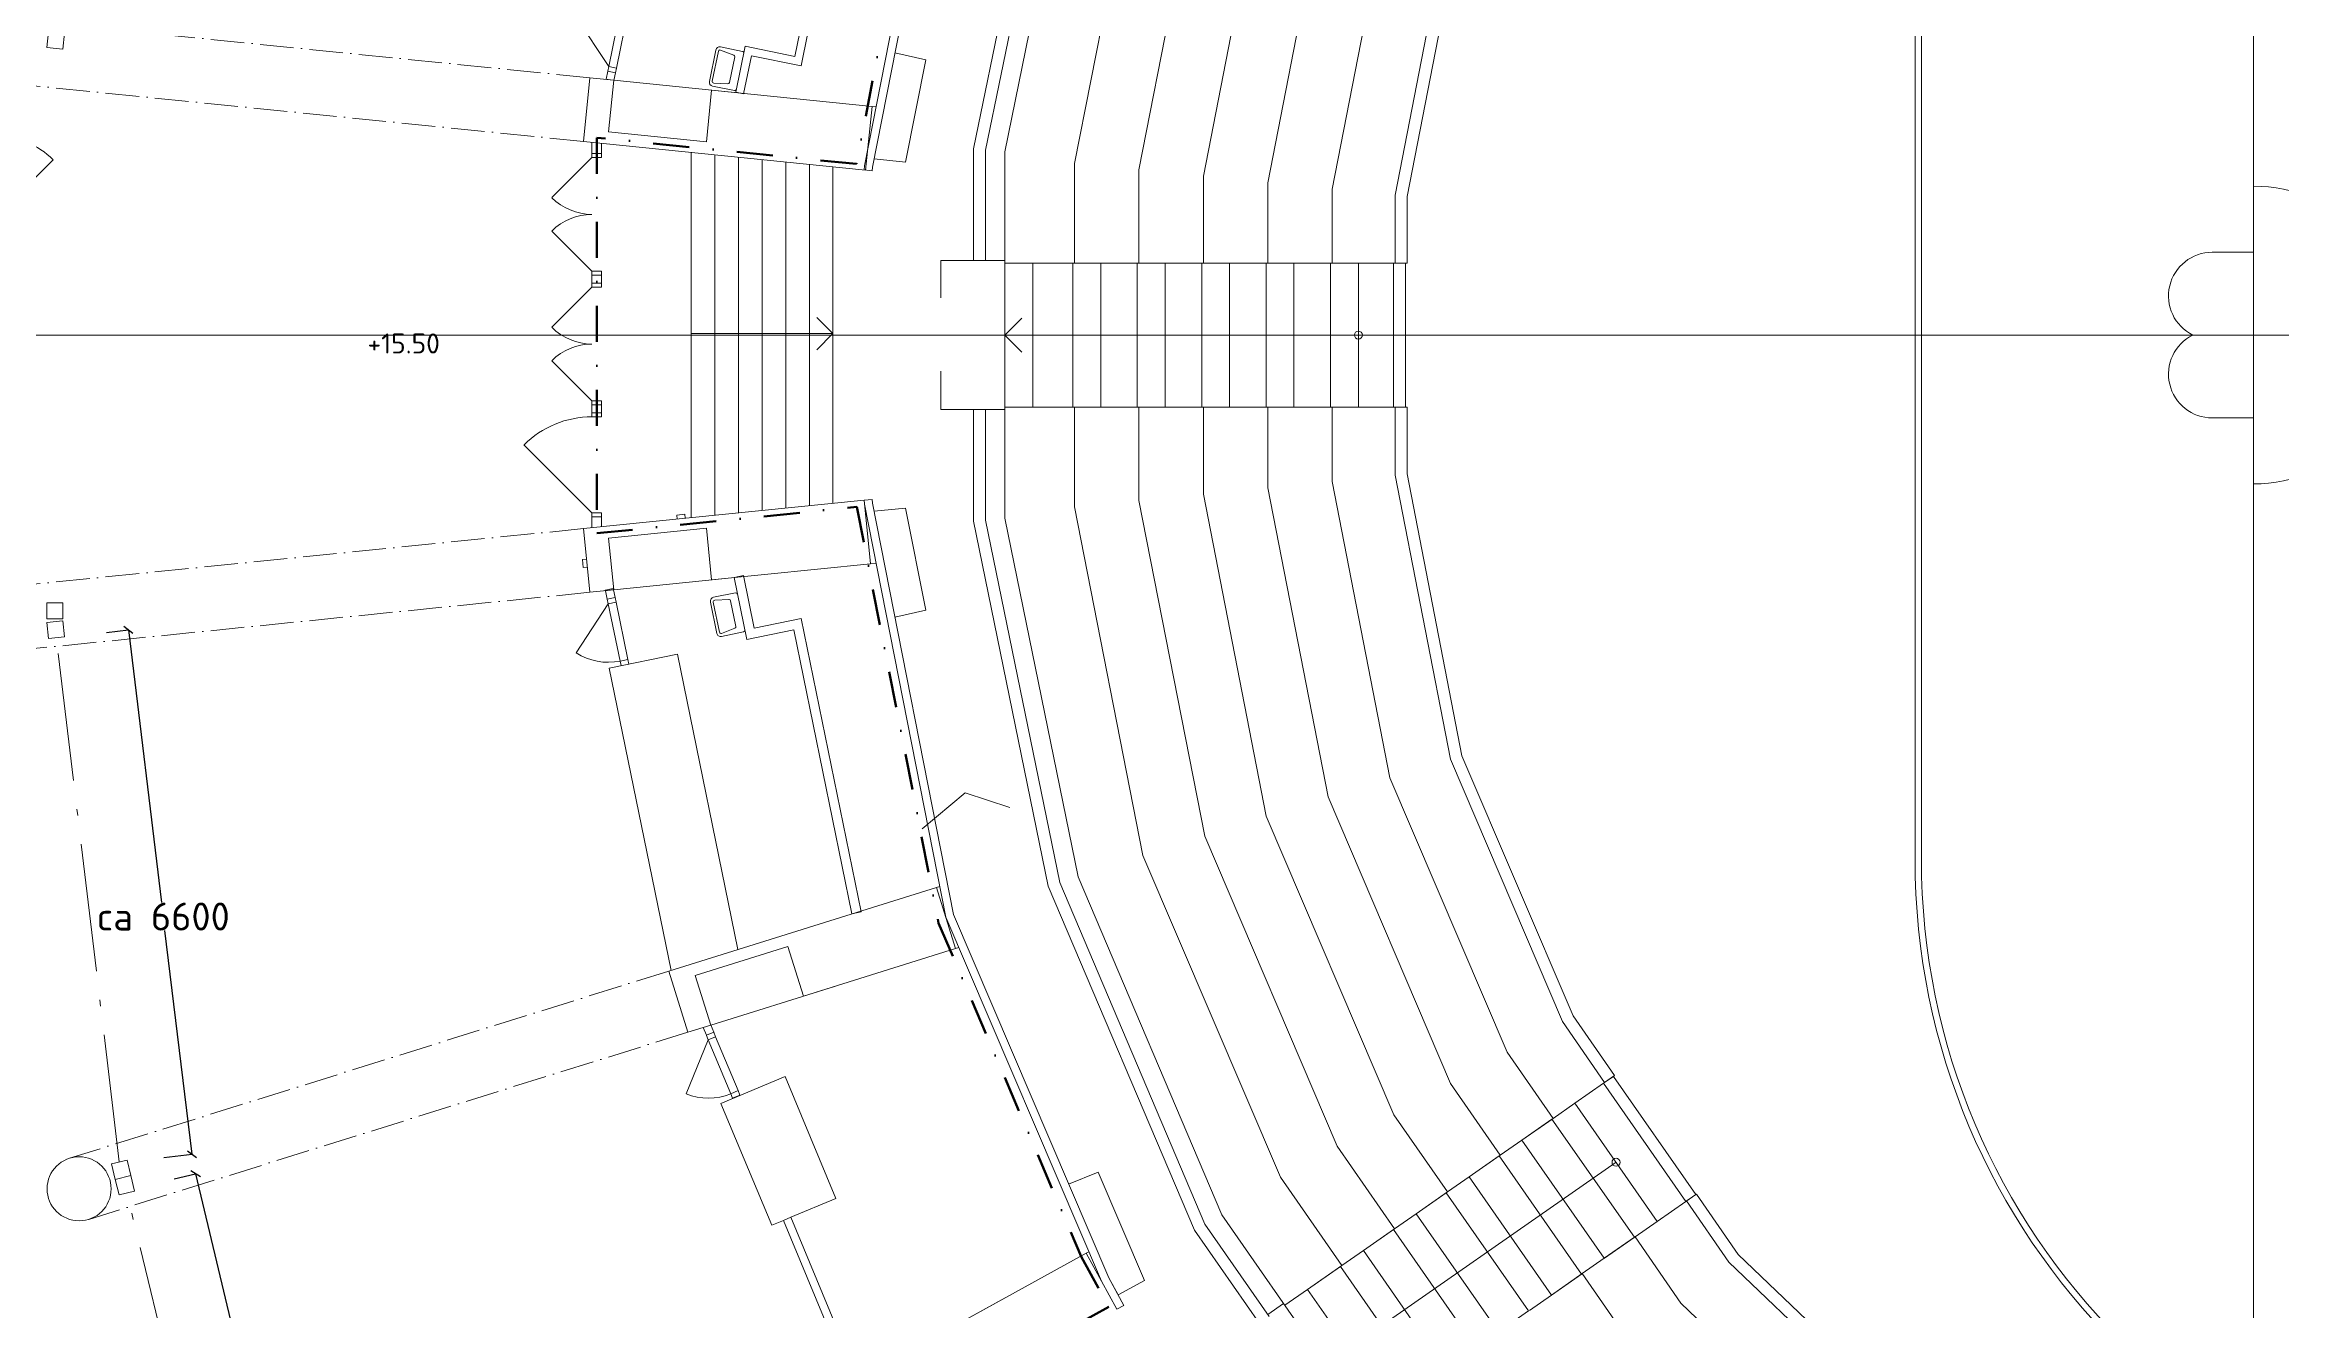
# Model space of a CAD drawing. Header units: millimetres. Extents: x -106764 to 80178, y -104573 to 57950.
# Drawn here: x -53468 to -25531, y -12176 to 3628 of the extents above; entities that cross this region are included whole.
import ezdxf

# ---------------------------------------------------------------- set-up
doc = ezdxf.new("R2010")
doc.units = ezdxf.units.MM
doc.header["$LTSCALE"] = 100
for name, pattern in [('3 Punktstreckad', [6.2, 4.2, -1, 0, -1]), ('Brand EI 60', [10.5, 4.5, -3, 0, -3]), ('IMPORT-A_PSTRECK_4', [24, 16, -3.6, 0.8, -3.6])]:
    doc.linetypes.add(name, pattern=pattern)
doc.layers.get('DEFPOINTS').update_dxf_attribs({"lineweight": 9})
for name, color, linetype, lineweight in [('A-------T--', 1, 'Continuous', 13), ('A-------T2N', 1, 'Continuous', 13), ('A----004E-N', 4, 'Continuous', 13), ('A--VE---E-N', 1, 'Continuous', 9), ('A-1020-----', 1, 'Continuous', 13), ('A-13G---EDN', 1, 'Continuous', 9), ('A-27----', 1, '3 Punktstreckad', 13), ('A-27C---EJN', 1, 'Continuous', 9), ('A-27D---E-N', 7, 'Continuous', 9), ('A-42D--CE-E', 1, 'Continuous', 13), ('A-42D--CE-N', 1, 'Continuous', 9), ('A-43CB--E-N', 3, 'Continuous', 18), ('A-43CB--EJN', 1, 'Continuous', 9), ('A-44B---E-N', 1, 'Continuous', 9), ('A-45CA--E-N', 1, 'Continuous', 9), ('A-46C---E-N', 1, 'Continuous', 9), ('A-5-----E-N', 1, 'Continuous', 9), ('A-B-B-EI-60', 6, 'Brand EI 60', 100), ('A003', 4, 'Continuous', 9), ('A030', 7, 'Continuous', 9), ('A046', 1, 'Continuous', 9), ('A046-O', 1, 'IMPORT-A_PSTRECK_4', 9)]:
    doc.layers.add(name, color=color, linetype=linetype, lineweight=lineweight)
doc.styles.add('ISOCPEUR', font='isocpeur.ttf', dxfattribs={"height": 350})
doc.styles.add('ISOCPEUR_4', font='isocpeur.ttf', dxfattribs={"height": 250})
doc.dimstyles.get("Standard").update_dxf_attribs({"dimtxt": 0.18, "dimasz": 0.18, "dimexe": 0.18, "dimexo": 0.0625, "dimgap": 0.09, "dimtad": 0, "dimtih": 1, "dimtoh": 1, "dimdec": 4, "dimzin": 0, "dimdsep": 46, "dimtxsty": 'Standard', "dimcen": 0.09, "dimadec": 0, "dimazin": 0, "dimtfac": 1, "dimtdec": 4, "dimtofl": 0, "dimtmove": 0, "dimatfit": 3, "dimfxl": 1, "dimtolj": 1, "dimtzin": 0, "dimarcsym": 0})

# ---------------------------------------------------------------- blocks, each defined once
blk = doc.blocks.new('Bad _ WC - Tvättställ - 500x350-2094205-A-40_P0010')
at = {"layer": 'A-5-----E-N'}
for p, q in [((-657, -420), (-657, -700)), ((-618, -691), (-589, -516)), ((-570, -500), (-244, -500)), ((-224, -516), (-195, -691)), ((-157, -700), (-157, -420)), ((-607, -750), (-207, -750)), ((-215, -715), (-598, -715))]:
    blk.add_line(p, q, dxfattribs=at)
for centre, radius, start, end in [((-637, -420), 20, 90, 180), ((-570, -520), 20, 90, 170.7539), ((-244, -520), 20, 9.2461, 90), ((-177, -420), 20, 360, 90), ((-607, -700), 50, 180, 270), ((-598, -695), 20, 170.7539, 270), ((-215, -695), 20, 270, 9.2461), ((-207, -700), 50, 270, 360)]:
    blk.add_arc(centre, radius, start, end, dxfattribs=at)
blk = doc.blocks.new('Bad _ WC - Tvättställ - 500x350-2094400-A-40_P0010')
at = {"layer": 'A-5-----E-N'}
for p, q in [((-657, 420), (-657, 700)), ((-618, 691), (-589, 516)), ((-607, 750), (-207, 750)), ((-215, 715), (-598, 715)), ((-224, 516), (-195, 691)), ((-157, 700), (-157, 420)), ((-570, 500), (-244, 500))]:
    blk.add_line(p, q, dxfattribs=at)
for centre, radius, start, end in [((-607, 700), 50, 90, 180), ((-598, 695), 20, 90, 189.2461), ((-215, 695), 20, 350.7539, 90), ((-207, 700), 50, 0, 90), ((-637, 420), 20, 180, 270), ((-570, 520), 20, 189.2461, 270), ((-244, 520), 20, 270, 350.7539), ((-177, 420), 20, 270, 0)]:
    blk.add_arc(centre, radius, start, end, dxfattribs=at)
blk = doc.blocks.new('CW Gånggrind-Bef - Grind-Foajé-8353118-A-40_P0010')
at = {"layer": 'A-13G---EDN'}
blk.add_line((-500, -5), (207, -712), dxfattribs=at)
blk.add_arc((-500, -5), 1000, 315, 360, dxfattribs=at)
at = {"layer": 'A-42D--CE-N'}
blk.add_line((-450, -5), (450, -5), dxfattribs=at)
blk = doc.blocks.new('Scandinavium-Tele Trappa-Ny - Scandinavium-Tele Trappa-8895509-A-40_P0010')
at = {"layer": 'A-46C---E-N'}
for p, q in [((-900, -1148), (-900, -800)), ((0, -800), (-212, -1012)), ((0, -800), (212, -1012)), ((0, -5218), (0, -800)), ((900, -800), (900, -1148)), ((-900, -1650), (-900, -1148)), ((-900, -1148), (900, -1148)), ((900, -1148), (900, -1650)), ((-900, -1650), (900, -1650)), ((-900, -1998), (-900, -1671)), ((900, -1671), (900, -1998)), ((-900, -2455), (-900, -1998)), ((-900, -1998), (900, -1998)), ((900, -1998), (900, -2455)), ((-900, -2455), (900, -2455)), ((-900, -2803), (-900, -2476)), ((900, -2476), (900, -2803)), ((-900, -3260), (-900, -2803)), ((-900, -2803), (900, -2803)), ((900, -2803), (900, -3260)), ((-900, -3260), (900, -3260)), ((-900, -3608), (-900, -3281)), ((900, -3281), (900, -3608)), ((-900, -4065), (-900, -3608)), ((-900, -3608), (900, -3608)), ((900, -3608), (900, -4065)), ((-900, -4065), (900, -4065)), ((-900, -4413), (-900, -4086)), ((900, -4086), (900, -4413)), ((-900, -4870), (-900, -4413)), ((-900, -4413), (900, -4413)), ((900, -4413), (900, -4870)), ((-900, -4870), (900, -4870)), ((-900, -5218), (-900, -4891)), ((900, -4891), (900, -5218)), ((-900, -5655), (-900, -5218)), ((-900, -5218), (900, -5218)), ((900, -5218), (900, -5655)), ((-900, -5805), (-900, -5655)), ((-900, -5655), (900, -5655)), ((-900, -5805), (900, -5805)), ((900, -5655), (900, -5805))]:
    blk.add_line(p, q, dxfattribs=at)
blk.add_circle((0, -5218), 50, dxfattribs=at)
blk = doc.blocks.new('Scandinavium-Tele Trappa-Ny - Scandinavium-Tele Trappa-V31-A-40_P0010')
at = {"layer": 'A-46C---E-N'}
for p, q in [((-900, -1148), (-900, -800)), ((0, -800), (-212, -1012)), ((0, -800), (212, -1012)), ((0, -5218), (0, -800)), ((900, -800), (900, -1148)), ((-900, -1650), (-900, -1148)), ((-900, -1148), (900, -1148)), ((900, -1148), (900, -1650)), ((-900, -1650), (900, -1650)), ((-900, -1998), (-900, -1661)), ((900, -1667), (900, -1998)), ((-900, -2455), (-900, -1998)), ((-900, -1998), (900, -1998)), ((900, -1998), (900, -2455)), ((-900, -2455), (900, -2455)), ((-900, -2803), (-900, -2466)), ((900, -2472), (900, -2803)), ((-900, -3260), (-900, -2803)), ((-900, -2803), (900, -2803)), ((900, -2803), (900, -3260)), ((-900, -3260), (900, -3260)), ((-900, -3608), (-900, -3271)), ((900, -3277), (900, -3608)), ((-900, -4065), (-900, -3608)), ((-900, -3608), (900, -3608)), ((900, -3608), (900, -4065)), ((-900, -4065), (900, -4065)), ((-900, -4413), (-900, -4076)), ((900, -4082), (900, -4413)), ((-900, -4870), (-900, -4413)), ((-900, -4413), (900, -4413)), ((900, -4413), (900, -4870)), ((-900, -4870), (900, -4870)), ((-900, -5218), (-900, -4881)), ((900, -4887), (900, -5218)), ((-900, -5655), (-900, -5218)), ((-900, -5218), (900, -5218)), ((900, -5218), (900, -5655)), ((-900, -5805), (-900, -5655)), ((-900, -5655), (900, -5655)), ((-900, -5805), (900, -5805)), ((900, -5655), (900, -5805))]:
    blk.add_line(p, q, dxfattribs=at)
blk.add_circle((0, -5218), 50, dxfattribs=at)
blk = doc.blocks.new('Innerdörr Kioskdörr - D850x850-10043929-A-40_P0010')
at = {"layer": 'A-42D--CE-E'}
blk.add_line((352, -50), (-164, -566), dxfattribs=at)
blk.add_arc((352, -50), 730, 180, 225, dxfattribs=at)
at = {"layer": 'A-42D--CE-N'}
for p, q in [((-378, 50), (-438, 50)), ((-378, 50), (352, 50)), ((-378, -50), (-378, 50)), ((-378, -50), (-378, 50)), ((352, 50), (352, -50)), ((352, -50), (352, 50)), ((412, 50), (352, 50)), ((-378, -50), (-438, -50)), ((352, -50), (-378, -50)), ((352, -50), (412, -50))]:
    blk.add_line(p, q, dxfattribs=at)
blk = doc.blocks.new('Innerdörr Kioskdörr - D850x850-10043789-A-40_P0010')
at = {"layer": 'A-42D--CE-E'}
blk.add_line((352, 50), (-164, 566), dxfattribs=at)
blk.add_arc((352, 50), 730, 135, 180, dxfattribs=at)
at = {"layer": 'A-42D--CE-N'}
for p, q in [((-378, 50), (-436, 50)), ((352, 50), (-378, 50)), ((-378, 50), (-378, -50)), ((-378, 50), (-378, -50)), ((352, -50), (352, 50)), ((352, 50), (352, -50)), ((352, 50), (412, 50)), ((-378, -50), (-437, -50)), ((-378, -50), (352, -50)), ((412, -50), (352, -50))]:
    blk.add_line(p, q, dxfattribs=at)
blk = doc.blocks.new('Innerdörr Kioskdörr - D850x850-V36-A-40_P0010')
at = {"layer": 'A-42D--CE-E'}
blk.add_line((352, 50), (-164, 566), dxfattribs=at)
blk.add_arc((352, 50), 730, 135, 180, dxfattribs=at)
at = {"layer": 'A-42D--CE-N'}
for p, q in [((-378, 50), (-438, 50)), ((352, 50), (-378, 50)), ((-378, 50), (-378, -50)), ((-378, 50), (-378, -50)), ((352, -50), (352, 50)), ((352, 50), (352, -50)), ((352, 50), (412, 50)), ((-378, -50), (-438, -50)), ((-378, -50), (352, -50)), ((412, -50), (352, -50))]:
    blk.add_line(p, q, dxfattribs=at)
blk = doc.blocks.new('_Oblique')
at = {"color": 0, "linetype": 'ByBlock', "lineweight": -2}
blk.add_line((-0.5, -0.5), (0.5, 0.5), dxfattribs=at)
blk = doc.blocks.new('*D747')
at = {"layer": 'A-1020-----', "color": 0, "lineweight": -2, "transparency": 16777216}
for p, q in [((-52695, -3719), (-52421, -3686)), ((-52422, -3686), (-52009, -7092)), ((-51627, -10237), (-51966, -7442)), ((-51981, -10280), (-51627, -10237))]:
    blk.add_line(p, q, dxfattribs=at)
at = {"layer": 'DEFPOINTS', "color": 0, "transparency": 16777216}
for p in [(-52695, -3719), (-51981, -10280), (-51627, -10237)]:
    blk.add_point(p, dxfattribs=at)
at = {"layer": 'A-1020-----', "color": 0, "lineweight": -2, "transparency": 16777216, "xscale": 100, "yscale": 100, "zscale": 100}
for p, rotation in [((-52422, -3686), 96.91355215230504), ((-51627, -10237), 276.913552152305)]:
    blk.add_blockref('_Oblique', p, dxfattribs=dict(at, rotation=rotation))
at = {"layer": 'A-1020-----', "color": 0, "transparency": 16777216, "insert": (-51987, -7267), "char_height": 350, "attachment_point": 5, "style": 'ISOCPEUR'}
blk.add_mtext('\\A1;ca 6600', dxfattribs=at)
blk = doc.blocks.new('*D748')
at = {"layer": 'A-------T--', "color": 0, "lineweight": -2, "transparency": 16777216}
for p, q in [((-51851, -10547), (-51583, -10483)), ((-51583, -10483), (-50786, -13816)), ((-49931, -17389), (-50702, -14166)), ((-50204, -17454), (-49931, -17389))]:
    blk.add_line(p, q, dxfattribs=at)
at = {"layer": 'DEFPOINTS', "color": 0, "transparency": 16777216}
for p in [(-51851, -10547), (-50204, -17454), (-49931, -17389)]:
    blk.add_point(p, dxfattribs=at)
at = {"layer": 'A-------T--', "color": 0, "lineweight": -2, "transparency": 16777216, "xscale": 100, "yscale": 100, "zscale": 100}
for p, rotation in [((-51583, -10483), 103.4531018111187), ((-49931, -17389), 283.4531018111188)]:
    blk.add_blockref('_Oblique', p, dxfattribs=dict(at, rotation=rotation))
at = {"layer": 'A-------T--', "color": 0, "transparency": 16777216, "insert": (-50744, -13991), "char_height": 350, "attachment_point": 5, "style": 'ISOCPEUR'}
blk.add_mtext('\\A1;ca 7100', dxfattribs=at)
blk = doc.blocks.new('PD15')
at = {"layer": 'A-------T--'}
for p, q in [((156, -60), (657, -561)), ((1576, -60), (1075, -561))]:
    blk.add_line(p, q, dxfattribs=at)
for centre, start, end in [((153, -57), 315, 359.742), ((1579, -57), 180.258, 225)]:
    blk.add_arc(centre, 713, start, end, dxfattribs=at)
at = {"layer": 'A046', "flags": 128}
for points in [[(156, -60), (106, -60), (106, 60), (156, 60)], [(1626, -60), (1576, -60), (1576, 60), (1626, 60)]]:
    blk.add_lwpolyline(points, close=True, dxfattribs=at)
blk = doc.blocks.new('D13')
at = {"layer": 'A-------T--'}
blk.add_line((-50, -120), (-899, -969), dxfattribs=at)
blk.add_arc((-50, -120), 1200, 180, 225, dxfattribs=at)
at = {"layer": 'A046', "flags": 128}
for points in [[(-1300, -120), (-1250, -120), (-1250, 0), (-1300, 0)], [(-50, -120), (0, -120), (0, 0), (-50, 0)]]:
    blk.add_lwpolyline(points, close=True, dxfattribs=at)
blk = doc.blocks.new('Dörrparti ABU')
at = {"layer": 'A-43CB--E-N'}
for p, q in [((-8825, -64289), (-8725, -64289)), ((-8825, -64409), (-8725, -64409)), ((-7205, -64289), (-7105, -64289)), ((-7105, -64409), (-7205, -64409))]:
    blk.add_line(p, q, dxfattribs=at)
at = {"layer": 'A-42D--CE-N'}
for name, p in [('PD15', (-10451, -64349)), ('PD15', (-8831, -64349)), ('D13', (-5805, -64289))]:
    blk.add_blockref(name, p, dxfattribs=at)

msp = doc.modelspace()

# ---------------------------------------------------------------- linework, layer by layer
at = {"layer": 'A-------T2N'}
for p, q in [((-42501.8, -6169.4), (-41966.3, -5723.1)), ((-41966.3, -5723.1), (-41408.1, -5906))]:
    msp.add_line(p, q, dxfattribs=at)
at = {"layer": 'A----004E-N'}
for p, q in [((-25867.8, -13847.8), (-25867.8, 13847.8)), ((-46357.5, 3184.9), (-44721.6, 3019.3)), ((-25867.8, 1034.8), (-26382.1, 1034.8)), ((-26382.1, -1034.8), (-25867.8, -1034.8)), ((-46357.5, -3184.9), (-44964.6, -3043.9)), ((-45145.5, -8623.7), (-43600, -8140.9)), ((-43304.4, -13044.5), (-41467.3, -12032.6))]:
    msp.add_line(p, q, dxfattribs=at)
for centre, radius, start, end in [((-25867.8, 0), 1860, 270, 90), ((-26382.1, 488.9), 545.9, 90, 243.57287), ((-26382.1, -488.9), 545.9, 116.42713, 270)]:
    msp.add_arc(centre, radius, start, end, dxfattribs=at)
at = {"layer": 'A--VE---E-N'}
for p, q in [((-43128.8, 2858), (-43078.6, 2852.9)), ((-43078.6, -2852.9), (-43148.4, -2860)), ((-42323.9, -6904.1), (-42283.7, -6891.6)), ((-42045.2, -7655.2), (-42085.3, -7667.7)), ((-40454.6, -11474.9), (-40419.7, -11455.6))]:
    msp.add_line(p, q, dxfattribs=at)
at = {"layer": 'A-27----'}
for p, q in [((-46656, 3215.1), (-53854.7, 3944)), ((-46736.6, 2419.2), (-53935.3, 3148)), ((-46736.6, -2419.2), (-53935.3, -3148)), ((-46656, -3215.1), (-53854.7, -3944)), ((-45670.4, -7949.5), (-53157.3, -10288.2)), ((-45431.9, -8713.1), (-52918.7, -11051.8))]:
    msp.add_line(p, q, dxfattribs=at)
at = {"layer": 'A-27C---EJN'}
for p, q in [((-41859.8, 2327.5), (-40927, 6886.4)), ((-40783.1, 6841.6), (-41709.8, 2312.3)), ((-30096, -6546.5), (-30096, 6546.5)), ((-30016, 6546.5), (-30016, -6546.5)), ((-36593.8, 1746.1), (-35902.5, 5297.5)), ((-35758.3, 5253.2), (-36443.8, 1731.7)), ((-41859.8, 930), (-41859.8, 2327.5)), ((-41709.8, 2312.3), (-41709.8, 930)), ((-36593.8, 900), (-36593.8, 1746.1)), ((-36443.8, 1731.7), (-36443.8, 900)), ((-41709.8, 930), (-41859.8, 930)), ((-36443.8, 900), (-36593.8, 900)), ((-41859.8, -2327.5), (-41859.8, -930)), ((-41709.8, -930), (-41859.8, -930)), ((-41709.8, -930), (-41709.8, -2312.3)), ((-36593.8, -1750.6), (-36593.8, -900)), ((-36443.8, -900), (-36593.8, -900)), ((-36443.8, -900), (-36443.8, -1736.1)), ((-35902.5, -5301.9), (-36593.8, -1750.6)), ((-36443.8, -1736.1), (-35758.3, -5257.6)), ((-40927, -6886.4), (-41859.8, -2327.5)), ((-41709.8, -2312.3), (-40783.1, -6841.6)), ((-34500.5, -8579.9), (-35902.5, -5301.9)), ((-35758.3, -5257.6), (-34368.5, -8507)), ((-39101.6, -11185.1), (-40927, -6886.4)), ((-40783.1, -6841.6), (-38969.6, -11112.2)), ((-33974.5, -9340.4), (-34500.5, -8579.9)), ((-34368.5, -8507), (-33851.1, -9255.1)), ((-33851.1, -9255.1), (-33974.5, -9340.4)), ((-32827.2, -10735.5), (-32950.5, -10820.8)), ((-32420.8, -11586.7), (-32950.5, -10820.8)), ((-32827.2, -10735.5), (-32306.1, -11488.8)), ((-38969.6, -11112.2), (-38165.4, -12266.4)), ((-38288.5, -12352.2), (-39101.6, -11185.1)), ((-29885.5, -14010.1), (-32420.8, -11586.7)), ((-32306.1, -11488.8), (-29792.9, -13891.1))]:
    msp.add_line(p, q, dxfattribs=at)
for radius in [8580, 8500]:
    msp.add_arc((-21516, -6546.5), radius, 180, 270, dxfattribs=at)
at = {"layer": 'A-27D---E-N'}
for start, end in [(0, 180), (180, 360)]:
    msp.add_arc((-53038, -10670), 400, start, end, dxfattribs=at)
at = {"layer": 'A-42D--CE-N'}
for points in [[(-45564.1, -2300.5), (-45569.5, -2250.8), (-45470.1, -2239.8), (-45464.7, -2289.5)], [(-46687.9, -2899.8), (-46737.6, -2905.2), (-46748.6, -2805.8), (-46698.9, -2800.4)]]:
    msp.add_lwpolyline(points, dxfattribs=at)
at = {"layer": 'A-43CB--E-N'}
for p, q in [((-43223.9, 2114.5), (-42208.6, 7273)), ((-44094, 3481.8), (-43330.7, 7212.3)), ((-43232.7, 7192.2), (-44016, 3363.8)), ((-42112.5, 7243.4), (-43124.9, 2099.8)), ((-44832.2, 3036.5), (-44715.1, 3608.9)), ((-44637.1, 3490.9), (-44734.2, 3016.5)), ((-44715.1, 3608.9), (-44094, 3481.8)), ((-44016, 3363.8), (-44637.1, 3490.9)), ((-44832.2, 3036.5), (-44734.2, 3016.5)), ((-46630, 2268.3), (-46630, 2408.3)), ((-46510, 2268.3), (-46510, 2396.2)), ((-43229, 2064.1), (-43223.9, 2114.5)), ((-43229, 2064.1), (-43129.5, 2054)), ((-43124.9, 2099.8), (-43129.5, 2054)), ((-43229, -2064.1), (-43129.5, -2054)), ((-43223.9, -2114.5), (-43229, -2064.1)), ((-42208.6, -7273), (-43223.9, -2114.5)), ((-43129.5, -2054), (-43124.9, -2099.8)), ((-43124.9, -2099.8), (-42112.5, -7243.4)), ((-46630, -2271.7), (-46630, -2408.4)), ((-46510, -2271.7), (-46510, -2396.2)), ((-44736.5, -3006), (-44854, -3030)), ((-44695.4, -3805.3), (-44854, -3030)), ((-44736.5, -3006), (-44601.9, -3663.7)), ((-46364.5, -3167.8), (-46462.4, -3188.2)), ((-46462.4, -3188.2), (-46460.2, -3198.5)), ((-46362.3, -3178.1), (-46460.2, -3198.5)), ((-46364.5, -3167.8), (-46362.3, -3178.1)), ((-44601.9, -3663.7), (-44014.1, -3543.4)), ((-44014.1, -3543.4), (-43263.8, -7210.4)), ((-44107.6, -3685.1), (-44695.4, -3805.3)), ((-43381.4, -7234.5), (-44107.6, -3685.1)), ((-43263.8, -7210.4), (-43381.4, -7234.5)), ((-42112.5, -7243.4), (-40171.7, -11781.3)), ((-40261.6, -11825.2), (-42208.6, -7273)), ((-44143.8, -11025.8), (-44236.1, -11064.3)), ((-44236.1, -11064.3), (-43393.5, -13087.4)), ((-43301.2, -13049), (-44143.8, -11025.8)), ((-40068.7, -12175.6), (-40261.6, -11825.2)), ((-40171.7, -11781.3), (-39981.1, -12127.3)), ((-40068.7, -12175.6), (-39981.1, -12127.3))]:
    msp.add_line(p, q, dxfattribs=at)
at = {"layer": 'A-43CB--EJN'}
for p, q in [((-46452.5, 3199.6), (-46432.4, 3298)), ((-46403.5, 3189.6), (-46452.5, 3199.6)), ((-46334.4, 3277.9), (-46432.4, 3298)), ((-46354.5, 3179.5), (-46358, 3180.2)), ((-46334.4, 3277.9), (-46354.5, 3179.5)), ((-44833.4, 3030.6), (-44832.2, 3036.5)), ((-46439, -3300.8), (-46460.2, -3198.5)), ((-46439, -3300.8), (-46341.1, -3280.4)), ((-46360.9, -3185.2), (-46341.1, -3280.4)), ((-45199.2, -8751.8), (-45240.3, -8653.3)), ((-45149.2, -8611.8), (-45106.9, -8713.4)), ((-45199.2, -8751.8), (-45106.9, -8713.4)), ((-44780.1, -9498), (-44872.4, -9536.5)), ((-44780.1, -9498), (-44778.4, -9502.2)), ((-44870.7, -9540.6), (-44872.4, -9536.5))]:
    msp.add_line(p, q, dxfattribs=at)
at = {"layer": 'A-44B---E-N'}
for p, q in [((-41470, 2288), (-40553, 6770)), ((-40598.8, 2143.5), (-39744.5, 6499.1)), ((-39793.8, 2063.6), (-38972.3, 6257.4)), ((-38988.8, 1983.7), (-38203.9, 6007)), ((-38183.8, 1903.9), (-37430.4, 5768.5)), ((-37378.8, 1824), (-36656.8, 5530)), ((-42844.3, 3525.7), (-42457.7, 3438.8)), ((-42709.8, 2162.2), (-42457.7, 3438.8)), ((-46656, 3215.1), (-46736.6, 2419.2)), ((-46357.5, 3184.9), (-46656, 3215.1)), ((-46357.5, 3184.9), (-46423, 2538.2)), ((-45133.6, 3061), (-45199.1, 2414.3)), ((-43128.8, 2858), (-45133.6, 3061)), ((-43128.8, 2858), (-43209.4, 2062.1)), ((-45199.1, 2414.3), (-46423, 2538.2)), ((-46736.6, 2419.2), (-43209.4, 2062.1)), ((-41470, -2288), (-41470, 2288)), ((-43617.8, 2103.4), (-43617.8, -2103.4)), ((-42709.8, 2162.2), (-43104.7, 2202.2)), ((-40598.8, 900), (-40598.8, 2143.5)), ((-39793.8, 900), (-39793.8, 2063.6)), ((-38988.8, 900), (-38988.8, 1983.7)), ((-38183.8, 900), (-38183.8, 1903.9)), ((-37378.8, 900), (-37378.8, 1824)), ((-42270, 463.1), (-42270, 930)), ((-42270, 930), (-41859.8, 930)), ((-41709.8, 930), (-41470, 930)), ((-41122, 900), (-40598.8, 900)), ((-40272, 900), (-39793.8, 900)), ((-39467, 900), (-38988.8, 900)), ((-38662, 900), (-38183.8, 900)), ((-37857, 900), (-37378.8, 900)), ((-37052, 900), (-36615, 900)), ((-42270, -930), (-42270, -451.4)), ((-41859.8, -930), (-42270, -930)), ((-41470, -930), (-41709.8, -930)), ((-40598.8, -900), (-41122, -900)), ((-40598.8, -2147.9), (-40598.8, -900)), ((-39793.8, -900), (-40272, -900)), ((-39793.8, -2068), (-39793.8, -900)), ((-38988.8, -900), (-39467, -900)), ((-38988.8, -1988.2), (-38988.8, -900)), ((-38183.8, -900), (-38662, -900)), ((-38183.8, -1908.3), (-38183.8, -900)), ((-37378.8, -900), (-37857, -900)), ((-37378.8, -1828.4), (-37378.8, -900)), ((-36615, -900), (-37052, -900)), ((-37430.4, -5772.9), (-38183.8, -1908.3)), ((-36656.8, -5534.5), (-37378.8, -1828.4)), ((-43229, -2064.1), (-46736.6, -2419.2)), ((-43229, -2064.1), (-43148.4, -2860)), ((-43104.7, -2202.2), (-42709.8, -2162.2)), ((-42457.7, -3438.8), (-42709.8, -2162.2)), ((-39744.5, -6503.5), (-40598.8, -2147.9)), ((-38972.3, -6261.8), (-39793.8, -2068)), ((-38203.9, -6011.4), (-38988.8, -1988.2)), ((-46736.6, -2419.2), (-46656, -3215.1)), ((-45199.1, -2414.3), (-46423, -2538.2)), ((-45133.6, -3061), (-45199.1, -2414.3)), ((-40553, -6770), (-41470, -2288)), ((-46357.5, -3184.9), (-46423, -2538.2)), ((-45133.6, -3061), (-43148.4, -2860)), ((-46656, -3215.1), (-46357.5, -3184.9)), ((-42844.3, -3525.7), (-42457.7, -3438.8)), ((-45560.5, -3987.2), (-46412.8, -4161.6)), ((-46412.8, -4161.6), (-45639.8, -7939.9)), ((-44805.1, -7679.2), (-45560.5, -3987.2)), ((-35191.1, -8961.4), (-36656.8, -5534.5)), ((-35899.4, -9352.5), (-37430.4, -5772.9)), ((-36607.6, -9743.7), (-38203.9, -6011.4)), ((-37315.8, -10134.9), (-38972.3, -6261.8)), ((-38024.1, -10526.1), (-39744.5, -6503.5)), ((-42323.9, -6904.1), (-45670.4, -7949.5)), ((-42323.9, -6904.1), (-42085.3, -7667.7)), ((-38758, -10997), (-40553, -6770)), ((-44181.2, -7641.5), (-45339.4, -8003.2)), ((-43987.4, -8261.9), (-44181.2, -7641.5)), ((-43987.4, -8261.9), (-42085.3, -7667.7)), ((-45670.4, -7949.5), (-45431.9, -8713.1)), ((-45145.5, -8623.7), (-45339.4, -8003.2)), ((-45431.9, -8713.1), (-45145.5, -8623.7)), ((-34618.4, -9789.3), (-35191.1, -8961.4)), ((-44215.2, -9267.6), (-45018.3, -9602.1)), ((-43580.6, -10791.3), (-44215.2, -9267.6)), ((-35279, -10249.5), (-35899.4, -9352.5)), ((-34346.8, -9600.1), (-33988.2, -9350.3)), ((-45018.3, -9602.1), (-44383.7, -11125.8)), ((-35939.5, -10709.7), (-36607.6, -9743.7)), ((-35007.3, -10060.2), (-34618.4, -9789.3)), ((-36600, -11169.8), (-37315.8, -10134.9)), ((-35667.8, -10520.4), (-35279, -10249.5)), ((-40303, -10463.6), (-40672.4, -10610.5)), ((-40303, -10463.6), (-39724.6, -11814.8)), ((-37260.5, -11630), (-38024.1, -10526.1)), ((-44143.8, -11025.8), (-43580.6, -10791.3)), ((-36328.3, -10980.6), (-35939.5, -10709.7)), ((-32959.3, -10827.2), (-33317.8, -11077)), ((-44383.7, -11125.8), (-44236.1, -11064.3)), ((-36922.9, -13631.1), (-38758, -10997)), ((-36988.8, -11440.7), (-36600, -11169.8)), ((-33594.5, -11269.7), (-33978.3, -11537.1)), ((-33021, -12099), (-33594.5, -11269.7)), ((-40454.6, -11474.9), (-42499.7, -12601.3)), ((-40454.6, -11474.9), (-40068.7, -12175.6)), ((-37686.2, -11926.6), (-37260.5, -11630)), ((-34255, -11729.9), (-34638.8, -11997.3)), ((-33636.4, -12624.3), (-34255, -11729.9)), ((-40171.7, -11781.3), (-40053.4, -11996)), ((-40053.4, -11996), (-39724.6, -11814.8)), ((-38182.6, -12241.8), (-37986.1, -12104.9)), ((-30370, -14632.9), (-33021, -12099))]:
    msp.add_line(p, q, dxfattribs=at)
at = {"layer": 'A-45CA--E-N'}
for p, q in [((-45387.8, 2282.6), (-45387.8, -2282.6)), ((-45387.8, 2282.6), (-45387.8, -2282.6)), ((-45092.8, 2252.8), (-45092.8, -2252.8)), ((-45092.8, 2252.8), (-45092.8, -2252.8)), ((-44797.8, 2222.9), (-44797.8, -2222.9)), ((-44797.8, 2222.9), (-44797.8, -2222.9)), ((-44502.8, 2193), (-44502.8, -2193)), ((-44502.8, 2193), (-44502.8, -2193)), ((-44207.8, 2163.2), (-44207.8, -2163.2)), ((-44207.8, 2163.2), (-44207.8, -2163.2)), ((-43912.8, 2133.3), (-43912.8, -2133.3)), ((-43912.8, 2133.3), (-43912.8, -2133.3)), ((-43617.8, 2103.4), (-43617.8, -2103.4)), ((-45387.8, 17.2), (-45092.8, 17.2)), ((-45092.8, 17.2), (-44797.8, 17.2)), ((-44797.8, 17.2), (-44502.8, 17.2)), ((-44502.8, 17.2), (-44207.8, 17.2)), ((-44207.8, 17.2), (-43912.8, 17.2)), ((-43912.8, 17.2), (-43617.8, 17.2)), ((-43617.8, 17.2), (-43817.8, 217.2)), ((-43617.8, 17.2), (-43817.8, -182.8))]:
    msp.add_line(p, q, dxfattribs=at)
at = {"layer": 'A-B-B-EI-60'}
for p, q in [((-42315.8, 7300.2), (-43325.6, 2137.9)), ((-43325.6, 2137.9), (-46570, 2466.4)), ((-46570, 2466.4), (-46570, -2477.7)), ((-46570, -2477.7), (-43320.5, -2148.7)), ((-43320.5, -2148.7), (-42296.8, -7349.6)), ((-42296.8, -7349.6), (-40514.6, -11516.7)), ((-40514.6, -11516.7), (-40169.7, -12142.8)), ((-40169.7, -12142.8), (-43064.6, -13737.3))]:
    msp.add_line(p, q, dxfattribs=at)
at = {"layer": 'A003'}
for p, q in [((63804, 0), (-63804, 0)), ((-51843.8, 0), (51843.8, 0)), ((-50166.7, 0), (53494.5, 0)), ((53467.6, 0), (-50023.2, 0)), ((-46966.7, 0), (46966.7, 0)), ((-46166.7, 0), (46166.7, 0)), ((36566.7, 0), (-37366.7, 0)), ((-36545.5, 0), (41530.5, 0)), ((-30016, 0), (30016, 0)), ((28566.7, 0), (-28566.7, 0))]:
    msp.add_line(p, q, dxfattribs=at)
at = {"layer": 'A030'}
msp.add_circle((-53038, -10670), 400, dxfattribs=at)
at = {"layer": 'A046', "flags": 128}
for points in [[(-53421.4, 3790.8), (-53222.4, 3771), (-53242.2, 3572), (-53441.2, 3591.8)], [(-53441.2, -3546), (-53241.2, -3546), (-53241.2, -3346), (-53441.2, -3346)], [(-53421.4, -3790.8), (-53222.4, -3771), (-53242.2, -3572), (-53441.2, -3591.8)], [(-52586.5, -10552), (-52392.2, -10504.7), (-52439.5, -10310.4), (-52633.8, -10357.7)], [(-52539.2, -10746.3), (-52344.8, -10699), (-52392.2, -10504.7), (-52586.5, -10552)]]:
    msp.add_lwpolyline(points, close=True, dxfattribs=at)
at = {"layer": 'A046-O'}
for p, q in [((-52536.6, -10334), (-53321.9, -3780.9)), ((-50762.1, -17621.1), (-52442, -10722.7))]:
    msp.add_line(p, q, dxfattribs=at)

# ---------------------------------------------------------------- block references
at = {"layer": 'A-42D--CE-N'}
for name, p, rotation in [('Innerdörr Kioskdörr - D850x850-10043929-A-40_P0010', (-46300.7, 3692), 258.4370805607609), ('CW Gånggrind-Bef - Grind-Foajé-8353118-A-40_P0010', (-54075, 1984), 90), ('Dörrparti ABU', (17778.9, -8077), 270.0000345802859), ('Innerdörr Kioskdörr - D850x850-10043789-A-40_P0010', (-46306, -3694.3), 101.7590982655222), ('Innerdörr Kioskdörr - D850x850-V36-A-40_P0010', (-44994.6, -9113.3), 112.6108557168268)]:
    msp.add_blockref(name, p, dxfattribs=dict(at, rotation=rotation))
at = {"layer": 'A-46C---E-N'}
for name, p, rotation in [('Scandinavium-Tele Trappa-Ny - Scandinavium-Tele Trappa-8895509-A-40_P0010', (-42270, 0), 89.99999999999991), ('Scandinavium-Tele Trappa-Ny - Scandinavium-Tele Trappa-V31-A-40_P0010', (-38113.7, -13321.3), 124.8643968364473)]:
    msp.add_blockref(name, p, dxfattribs=dict(at, rotation=rotation))
at = {"layer": 'A-5-----E-N'}
for name, p, rotation in [('Bad _ WC - Tvättställ - 500x350-2094400-A-40_P0010', (-44305.9, 3614.6), 78.43684917746903), ('Bad _ WC - Tvättställ - 500x350-2094205-A-40_P0010', (-44292.5, -3780.7), 281.563150822531)]:
    msp.add_blockref(name, p, dxfattribs=dict(at, rotation=rotation))

# ---------------------------------------------------------------- texts
at = {"layer": 'A-1020-----', "insert": (-49434.3, 19.7), "char_height": 250, "width": 1075.589, "attachment_point": 1, "line_spacing_factor": 1.149209, "style": 'ISOCPEUR_4'}
msp.add_mtext('+15.50', dxfattribs=at)

# ---------------------------------------------------------------- dimensions: what is measured, and where the dimension line sits
at = {"layer": 'A-------T--'}
dim = msp.add_linear_dim(base=(-49931.4, -17389), p1=(-51851, -10546.8), p2=(-50204.4, -17454.3), angle=283.4531, text='ca 7100', dimstyle='Standard', override={"dimtxt": 100, "dimasz": 100, "dimdec": 0, "dimtxsty": 'ISOCPEUR', "dimblk1": 'Oblique', "dimblk2": 'Oblique', "dimsah": 1}, dxfattribs=at)
dim.commit()
dim.dimension.update_dxf_attribs({"geometry": '*D748', "text_midpoint": (-50744.2, -13991.1), "dimtype": 160})
at = {"layer": 'A-1020-----'}
dim = msp.add_linear_dim(base=(-51627.2, -10236.9), p1=(-52694.6, -3719.1), p2=(-51981.1, -10279.8), angle=276.91355, text='ca 6600', dimstyle='Standard', override={"dimtxt": 100, "dimasz": 100, "dimdec": 0, "dimtxsty": 'ISOCPEUR', "dimblk1": 'Oblique', "dimblk2": 'Oblique', "dimsah": 1}, dxfattribs=at)
dim.commit()
dim.dimension.update_dxf_attribs({"geometry": '*D747', "text_midpoint": (-51987.3, -7267), "dimtype": 160})

doc.saveas('drawing.dxf')
